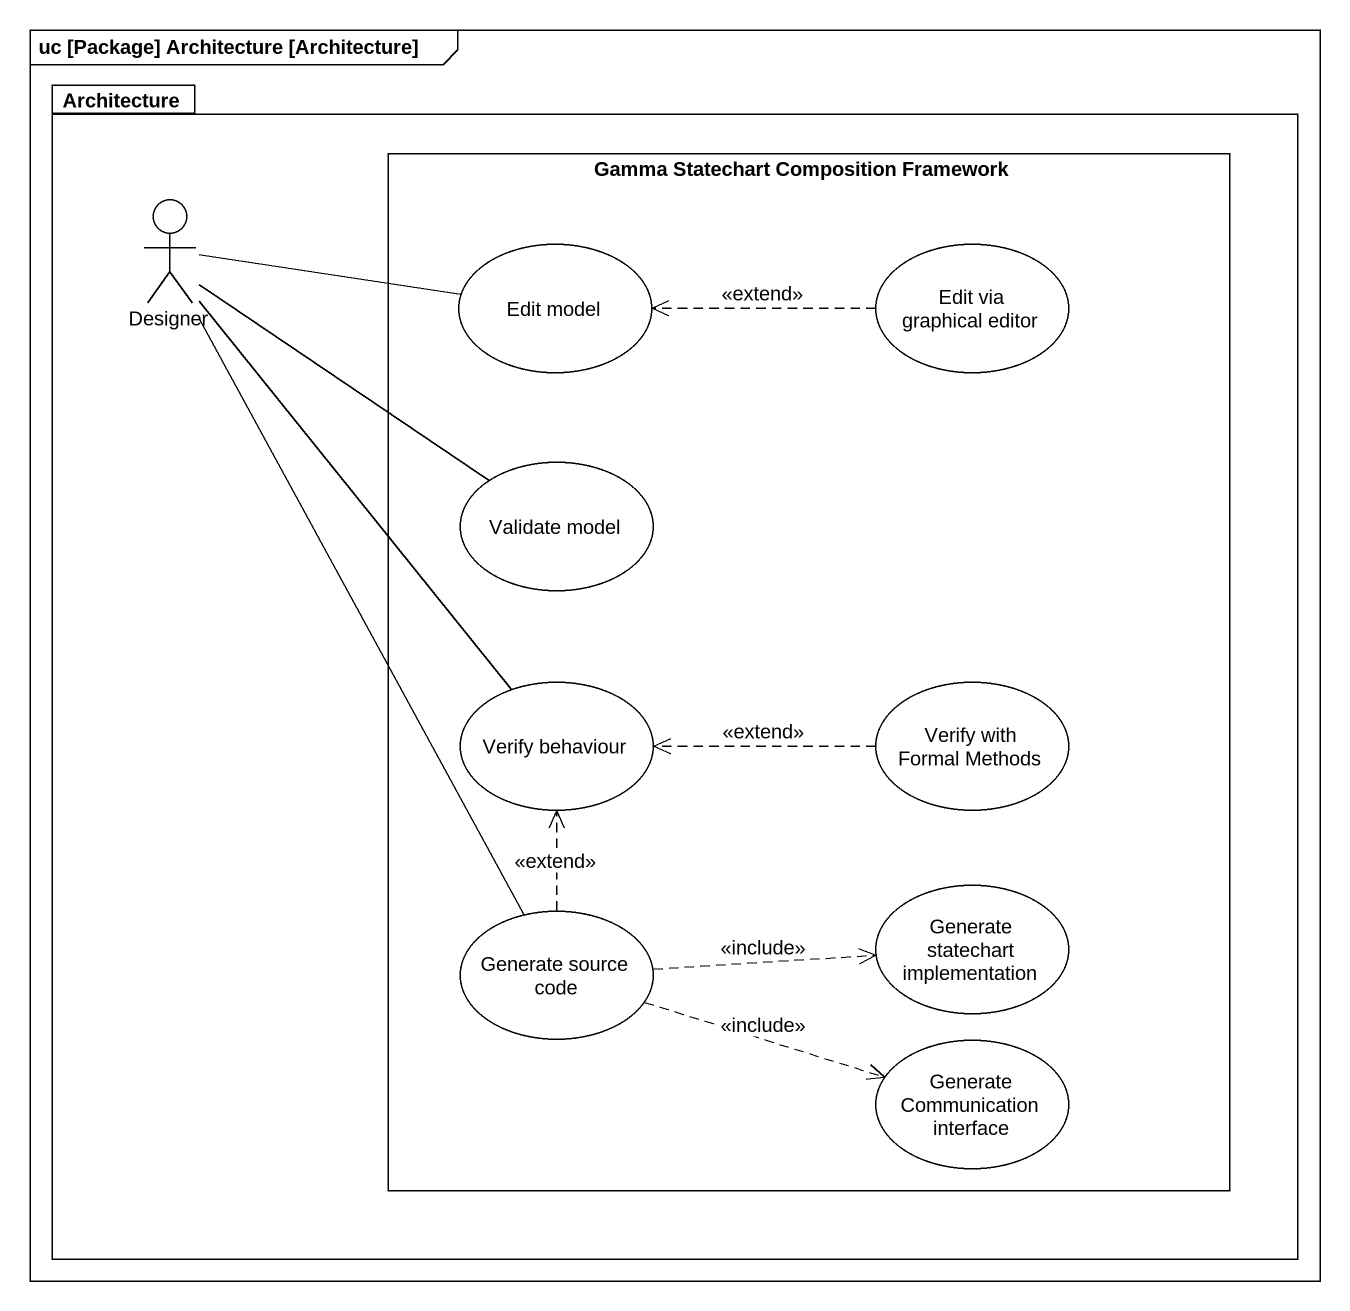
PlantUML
@startuml
mainframe uc [Package] Architecture [Architecture]
package Architecture {
  rectangle "Gamma Statechart Composition Framework" as Gamma_Statechart {
    usecase "Edit model" as Edit_model
    usecase "Edit via graphical editor" as Edit_via_graphical_editor
    usecase "Validate model" as Validate_model
    usecase "Verify behaviour" as Verify_behaviour
    usecase "Verify with Formal Methods" as Verify_with_Formal_Methods
    usecase "Generate source code" as Generate_source_code
    usecase "Generate statechart implementation" as Generate_statechart
    usecase "Generate Communication interface" as Generate_Communication
  }
  actor Designer
}
Designer -right- Edit_model
Designer -- Validate_model
Designer -- Verify_behaviour
Designer -- Generate_source_code
Edit_via_graphical_editor .left.> Edit_model : <<extend>>
Verify_with_Formal_Methods .left.> Verify_behaviour : <<extend>>
Generate_source_code .up.> Verify_behaviour : <<extend>>
Generate_source_code .right.> Generate_statechart : <<include>>
Generate_source_code .right.> Generate_Communication : <<include>>
@enduml
